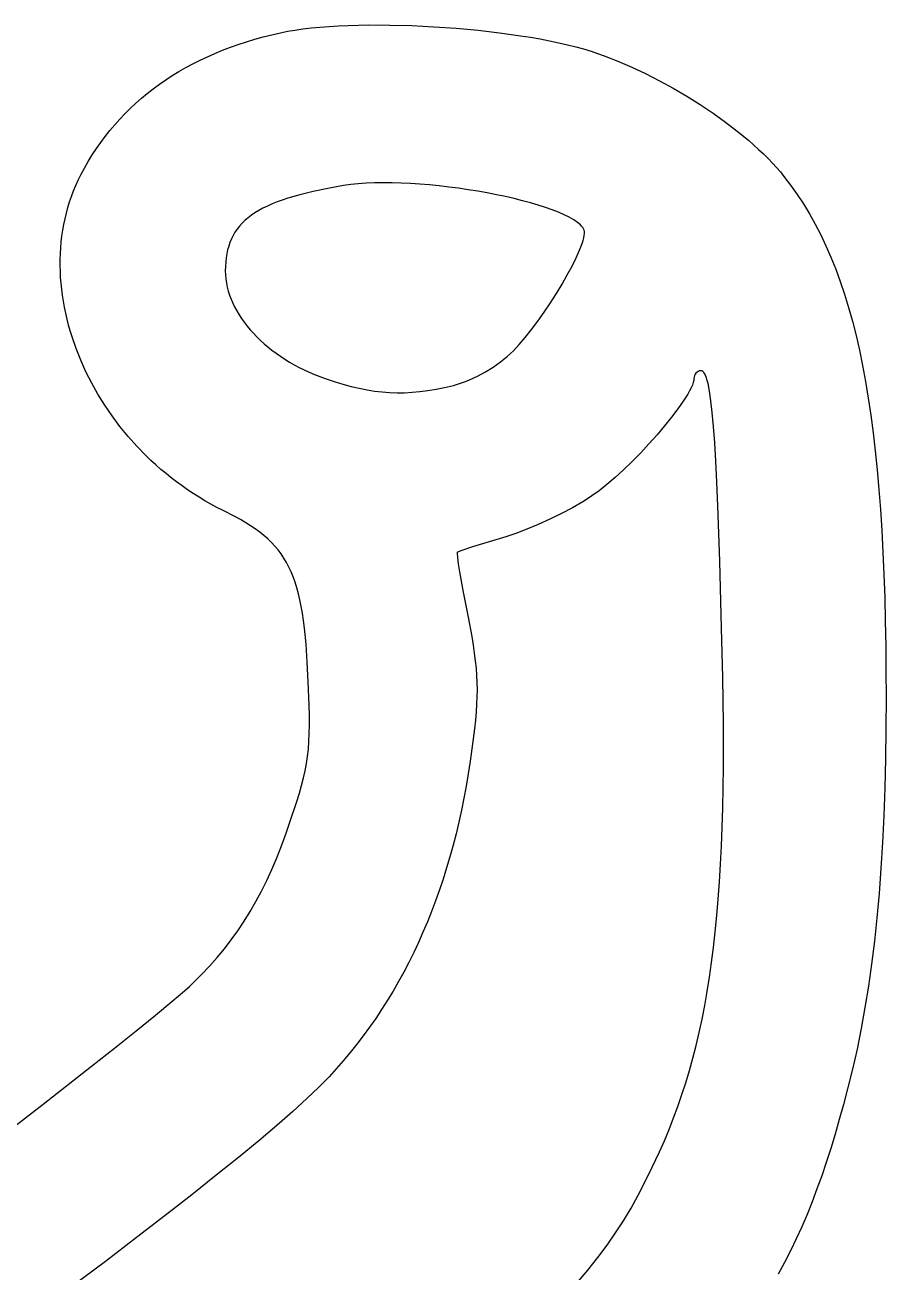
# Model space of a CAD drawing. Extents: x 27 to 7227, y -6929 to 395.
# Drawn here: x 4512 to 5401, y -1979 to -690 of the extents above; entities that cross this region are included whole.
import ezdxf

# ---------------------------------------------------------------- set-up
doc = ezdxf.new("R2010")
doc.units = 0

msp = doc.modelspace()

# ---------------------------------------------------------------- linework, layer by layer
at = {"layer": 'Layer 1'}
for p, q in [((4782.79958, -696.614402), (4790.449963, -695.286354)), ((4790.449963, -695.286354), (4798.594794, -694.112077)), ((4798.594794, -694.112077), (4807.199917, -693.089389)), ((4807.199917, -693.089389), (4816.231178, -692.216112)), ((4816.231178, -692.216112), (4825.654422, -691.490064)), ((4825.654422, -691.490064), (4835.435493, -690.909066)), ((4835.435493, -690.909066), (4845.540237, -690.470938)), ((4845.540237, -690.470938), (4866.584123, -690.014569)), ((4866.584123, -690.014569), (4888.512839, -690.103517)), ((4888.512839, -690.103517), (4911.053145, -690.720341)), ((4911.053145, -690.720341), (4933.9318, -691.8476)), ((4933.9318, -691.8476), (4956.875565, -693.467853)), ((4956.875565, -693.467853), (4979.611198, -695.563658)), ((4979.611198, -695.563658), (5001.865461, -698.117575)), ((4731.960109, -710.225352), (4740.374602, -707.468599)), ((4740.374602, -707.468599), (4748.954199, -704.876946)), ((4748.954199, -704.876946), (4757.698319, -702.450974)), ((4757.698319, -702.450974), (4766.60638, -700.191265)), ((4766.60638, -700.191265), (4775.6778, -698.0984)), ((4775.6778, -698.0984), (4782.79958, -696.614402)), ((5001.865461, -698.117575), (5023.365113, -701.112163)), ((5023.365113, -701.112163), (5033.746571, -702.769258)), ((5033.746571, -702.769258), (5043.836912, -704.52998)), ((5043.836912, -704.52998), (5053.60198, -706.392149)), ((5053.60198, -706.392149), (5063.00762, -708.353586)), ((5063.00762, -708.353586), (5072.019677, -710.412109)), ((4699.964806, -722.891747), (4707.713069, -719.480403)), ((4707.713069, -719.480403), (4715.628761, -716.231835)), ((4715.628761, -716.231835), (4723.711302, -713.146625)), ((4723.711302, -713.146625), (4731.960109, -710.225352)), ((5072.019677, -710.412109), (5080.603996, -712.56554)), ((5080.603996, -712.56554), (5088.726422, -714.811697)), ((5088.726422, -714.811697), (5096.3528, -717.1484)), ((5096.3528, -717.1484), (5103.173503, -719.407366)), ((5103.173503, -719.407366), (5110.083737, -721.862833)), ((4670.657685, -738.153262), (4677.730413, -734.096625)), ((4677.730413, -734.096625), (4684.972897, -730.200439)), ((4684.972897, -730.200439), (4692.384555, -726.465286)), ((4692.384555, -726.465286), (4699.964806, -722.891747)), ((5110.083737, -721.862833), (5124.121633, -727.330709)), ((5124.121633, -727.330709), (5138.364169, -733.486917)), ((5138.364169, -733.486917), (5152.709025, -740.266344)), ((4650.46385, -751.280075), (4657.023822, -746.745568)), ((4657.023822, -746.745568), (4663.755294, -742.36977)), ((4663.755294, -742.36977), (4670.657685, -738.153262)), ((5152.709025, -740.266344), (5167.053881, -747.603876)), ((4637.860732, -760.82289), (4644.07596, -755.972709)), ((4644.07596, -755.972709), (4650.46385, -751.280075)), ((5167.053881, -747.603876), (5181.296417, -755.4344)), ((5181.296417, -755.4344), (5195.334313, -763.692804)), ((4620.256844, -776.3129), (4625.950593, -770.993566)), ((4625.950593, -770.993566), (4631.81875, -765.830036)), ((4631.81875, -765.830036), (4637.860732, -760.82289)), ((5195.334313, -763.692804), (5209.06525, -772.313975)), ((5209.06525, -772.313975), (5222.386907, -781.2328)), ((4609.394894, -787.416652), (4614.738084, -781.787455)), ((4614.738084, -781.787455), (4620.256844, -776.3129)), ((5222.386907, -781.2328), (5235.196964, -790.384166)), ((4599.237552, -799.136645), (4604.227856, -793.199909)), ((4604.227856, -793.199909), (4609.394894, -787.416652)), ((5235.196964, -790.384166), (5247.393102, -799.70296)), ((4585.332854, -817.861917), (4589.789469, -811.46823)), ((4589.789469, -811.46823), (4594.424562, -805.226279)), ((4594.424562, -805.226279), (4599.237552, -799.136645)), ((5247.393102, -799.70296), (5258.873, -809.124069)), ((5258.873, -809.124069), (5269.534339, -818.58238)), ((4576.957383, -831.102173), (4581.055298, -824.406758)), ((4581.055298, -824.406758), (4585.332854, -817.861917)), ((5269.534339, -818.58238), (5274.526074, -823.305139)), ((5274.526074, -823.305139), (5279.274798, -828.012781)), ((4573.039689, -837.947581), (4576.957383, -831.102173)), ((5279.274798, -828.012781), (5283.767724, -832.697168)), ((5283.767724, -832.697168), (5287.992059, -837.350159)), ((5287.992059, -837.350159), (5291.935014, -841.963616)), ((4564.098901, -855.94204), (4566.606807, -850.408983)), ((4566.606807, -850.408983), (4569.3028, -844.9424)), ((4569.3028, -844.9424), (4573.039689, -837.947581)), ((5291.935014, -841.963616), (5295.5838, -846.5294)), ((5295.5838, -846.5294), (5302.590883, -855.694323)), ((4559.641612, -867.194421), (4561.777648, -861.538282)), ((4561.777648, -861.538282), (4564.098901, -855.94204)), ((4809.303398, -862.091878), (4795.586579, -865.437602)), ((4824.348032, -858.976375), (4809.303398, -862.091878)), ((4840.7635, -856.0597), (4824.348032, -858.976375)), ((4848.079045, -854.993292), (4840.7635, -856.0597)), ((4855.858083, -854.169893), (4848.079045, -854.993292)), ((4864.057157, -853.581363), (4855.858083, -854.169893)), ((4872.632812, -853.219563), (4864.057157, -853.581363)), ((4881.541588, -853.076355), (4872.632812, -853.219563)), ((4890.740031, -853.143599), (4881.541588, -853.076355)), ((4900.184682, -853.413156), (4890.740031, -853.143599)), ((4909.832086, -853.876887), (4900.184682, -853.413156)), ((4919.638785, -854.526654), (4909.832086, -853.876887)), ((4929.561322, -855.354317), (4919.638785, -854.526654)), ((4939.55624, -856.351736), (4929.561322, -855.354317)), ((4949.580083, -857.510774), (4939.55624, -856.351736)), ((4959.589394, -858.823291), (4949.580083, -857.510774)), ((4969.540715, -860.281148), (4959.589394, -858.823291)), ((4979.39059, -861.876205), (4969.540715, -860.281148)), ((4989.095562, -863.600325), (4979.39059, -861.876205)), ((5302.590883, -855.694323), (5309.326762, -865.191636)), ((4555.919451, -878.673238), (4557.689358, -872.907169)), ((4557.689358, -872.907169), (4559.641612, -867.194421)), ((4766.821412, -875.015148), (4761.972824, -877.170033)), ((4771.964311, -872.945287), (4766.821412, -875.015148)), ((4777.4069, -870.956526), (4771.964311, -872.945287)), ((4783.154556, -869.044941), (4777.4069, -870.956526)), ((4789.212657, -867.206607), (4783.154556, -869.044941)), ((4795.586579, -865.437602), (4789.212657, -867.206607)), ((4998.612175, -865.445367), (4989.095562, -863.600325)), ((5007.896971, -867.403194), (4998.612175, -865.445367)), ((5016.906493, -869.465665), (5007.896971, -867.403194)), ((5025.597284, -871.624641), (5016.906493, -869.465665)), ((5033.925888, -873.871985), (5025.597284, -871.624641)), ((5041.848848, -876.199556), (5033.925888, -873.871985)), ((5049.322707, -878.599216), (5041.848848, -876.199556)), ((5309.326762, -865.191636), (5315.794636, -875.037471)), ((5315.794636, -875.037471), (5321.997702, -885.247962)), ((4552.920937, -890.352184), (4554.330456, -884.489339)), ((4554.330456, -884.489339), (4555.919451, -878.673238)), ((4745.41405, -886.7183), (4741.956363, -889.357169)), ((4749.139162, -884.184076), (4745.41405, -886.7183)), ((4753.137077, -881.750573), (4749.139162, -884.184076)), ((4757.413172, -879.413867), (4753.137077, -881.750573)), ((4761.972824, -877.170033), (4757.413172, -879.413867)), ((5056.304008, -881.062825), (5049.322707, -878.599216)), ((5062.749294, -883.582245), (5056.304008, -881.062825)), ((5068.615108, -886.149336), (5062.749294, -883.582245)), ((5073.857993, -888.75596), (5068.615108, -886.149336)), ((5078.434493, -891.393977), (5073.857993, -888.75596)), ((5321.997702, -885.247962), (5327.939157, -895.839241)), ((4550.634587, -902.204952), (4551.689459, -896.258484)), ((4551.689459, -896.258484), (4552.920937, -890.352184)), ((4730.692323, -901.037575), (4728.491103, -904.258531)), ((4733.134082, -897.940886), (4730.692323, -901.037575)), ((4735.821757, -894.964537), (4733.134082, -897.940886)), ((4738.760725, -892.104606), (4735.821757, -894.964537)), ((4741.956363, -889.357169), (4738.760725, -892.104606)), ((5082.301151, -894.055249), (5078.434493, -891.393977)), ((5085.414509, -896.731636), (5082.301151, -894.055249)), ((5086.675121, -898.072954), (5085.414509, -896.731636)), ((5087.731111, -899.414999), (5086.675121, -898.072954)), ((5088.577048, -900.756754), (5087.731111, -899.414999)), ((5089.2075, -902.0972), (5088.577048, -900.756754)), ((5327.939157, -895.839241), (5333.622199, -906.827443)), ((4548.515254, -920.252478), (4549.04892, -914.205237)), ((4549.04892, -914.205237), (4549.754885, -908.188299)), ((4549.754885, -908.188299), (4550.634587, -902.204952)), ((4723.2769, -914.706231), (4721.98406, -918.46349)), ((4724.788769, -911.088934), (4723.2769, -914.706231)), ((4726.525044, -907.607676), (4724.788769, -911.088934)), ((4728.491103, -904.258531), (4726.525044, -907.607676)), ((5087.184345, -915.955777), (5088.183318, -912.863845)), ((5088.183318, -912.863845), (5088.934632, -910.056489)), ((5088.934632, -910.056489), (5089.425497, -907.554926)), ((5089.574721, -903.554062), (5089.2075, -902.0972)), ((5089.425497, -907.554926), (5089.643124, -905.380377)), ((5089.643124, -905.380377), (5089.574721, -903.554062)), ((5333.622199, -906.827443), (5339.050024, -918.228699)), ((4547.959083, -932.424713), (4548.152453, -926.326732)), ((4548.152453, -926.326732), (4548.515254, -920.252478)), ((4720.033959, -926.413591), (4719.365942, -930.614281)), ((4720.904872, -922.364635), (4720.033959, -926.413591)), ((4721.98406, -918.46349), (4720.904872, -922.364635)), ((5080.967661, -930.744855), (5084.494581, -922.908484)), ((5084.494581, -922.908484), (5087.184345, -915.955777)), ((5339.050024, -918.228699), (5344.225831, -930.059144)), ((4547.933706, -938.543131), (4547.959083, -932.424713)), ((4548.074889, -944.678699), (4547.933706, -938.543131)), ((4718.61709, -939.486562), (4718.5255, -944.166)), ((4718.895445, -934.97063), (4718.61709, -939.486562)), ((4719.365942, -930.614281), (4718.895445, -934.97063)), ((5071.811626, -948.389557), (5076.705902, -939.295132)), ((5076.705902, -939.295132), (5080.967661, -930.744855)), ((5344.225831, -930.059144), (5349.152817, -942.33491)), ((4548.381196, -950.828128), (4548.074889, -944.678699)), ((4548.851192, -956.988129), (4548.381196, -950.828128)), ((4718.5255, -944.166), (4718.650299, -948.337015)), ((4718.650299, -948.337015), (4719.021594, -952.51239)), ((4719.021594, -952.51239), (4719.634735, -956.687183)), ((5066.38715, -957.858375), (5071.811626, -948.389557)), ((5349.152817, -942.33491), (5353.834178, -955.07213)), ((4549.483442, -963.155415), (4548.851192, -956.988129)), ((4550.27651, -969.326697), (4549.483442, -963.155415)), ((4719.634735, -956.687183), (4720.485071, -960.856454)), ((4720.485071, -960.856454), (4721.567952, -965.01526)), ((4721.567952, -965.01526), (4722.878726, -969.158661)), ((5060.534795, -967.531828), (5066.38715, -957.858375)), ((5353.834178, -955.07213), (5358.273114, -968.286938)), ((4551.228961, -975.498687), (4550.27651, -969.326697)), ((4552.339361, -981.668097), (4551.228961, -975.498687)), ((4722.878726, -969.158661), (4724.412743, -973.281713)), ((4724.412743, -973.281713), (4726.165352, -977.379477)), ((4726.165352, -977.379477), (4728.131902, -981.447009)), ((5047.955722, -986.813611), (5054.356879, -977.240159)), ((5054.356879, -977.240159), (5060.534795, -967.531828)), ((5358.273114, -968.286938), (5362.47282, -981.995466)), ((4553.606273, -987.831638), (4552.339361, -981.668097)), ((4555.028262, -993.986022), (4553.606273, -987.831638)), ((4728.131902, -981.447009), (4730.307742, -985.47937)), ((4730.307742, -985.47937), (4732.688222, -989.471616)), ((4732.688222, -989.471616), (4735.26869, -993.418808)), ((5041.433644, -996.082428), (5047.955722, -986.813611)), ((5362.47282, -981.995466), (5366.436494, -996.213849)), ((4556.603894, -1000.127961), (4555.028262, -993.986022)), ((4558.331733, -1006.254167), (4556.603894, -1000.127961)), ((4735.26869, -993.418808), (4738.044497, -997.316002)), ((4738.044497, -997.316002), (4741.010991, -1001.158258)), ((4741.010991, -1001.158258), (4744.163521, -1004.940633)), ((4744.163521, -1004.940633), (4747.497437, -1008.658187)), ((5028.435999, -1013.027127), (5034.892963, -1004.876852)), ((5034.892963, -1004.876852), (5041.433644, -996.082428)), ((5366.436494, -996.213849), (5370.167334, -1010.958218)), ((4560.210343, -1012.36135), (4558.331733, -1006.254167)), ((4564.414139, -1024.505498), (4560.210343, -1012.36135)), ((4747.497437, -1008.658187), (4751.008088, -1012.305978)), ((4751.008088, -1012.305978), (4754.690823, -1015.879065)), ((4754.690823, -1015.879065), (4758.540992, -1019.372504)), ((5022.165072, -1020.363495), (5028.435999, -1013.027127)), ((5370.167334, -1010.958218), (5373.668537, -1026.244707)), ((4569.2038, -1036.5341), (4564.414139, -1024.505498)), ((4758.540992, -1019.372504), (4762.553942, -1022.781356)), ((4762.553942, -1022.781356), (4766.725025, -1026.100679)), ((4766.725025, -1026.100679), (4771.049588, -1029.325531)), ((4771.049588, -1029.325531), (4775.522982, -1032.45097)), ((5009.84335, -1032.58096), (5013.106524, -1029.672415)), ((5013.106524, -1029.672415), (5016.1825, -1026.7162)), ((5016.1825, -1026.7162), (5022.165072, -1020.363495)), ((5373.668537, -1026.244707), (5376.9433, -1042.08945)), ((4574.567843, -1048.420848), (4569.2038, -1036.5341)), ((4775.522982, -1032.45097), (4780.140555, -1035.472055)), ((4780.140555, -1035.472055), (4784.897656, -1038.383844)), ((4784.897656, -1038.383844), (4789.789635, -1041.181396)), ((4789.789635, -1041.181396), (4794.811842, -1043.859769)), ((4987.309825, -1048.445131), (4995.267484, -1043.529143)), ((4995.267484, -1043.529143), (5002.825169, -1038.21318)), ((5002.825169, -1038.21318), (5009.84335, -1032.58096)), ((5376.9433, -1042.08945), (5379.994821, -1058.508579)), ((4580.494788, -1060.139437), (4574.567843, -1048.420848)), ((4794.811842, -1043.859769), (4799.959624, -1046.414022)), ((4799.959624, -1046.414022), (4805.228332, -1048.839214)), ((4805.228332, -1048.839214), (4810.613314, -1051.130401)), ((4810.613314, -1051.130401), (4816.109921, -1053.282644)), ((4816.109921, -1053.282644), (4821.7135, -1055.291)), ((4821.7135, -1055.291), (4831.024366, -1058.379765)), ((4970.752694, -1056.742316), (4979.091719, -1052.877428)), ((4979.091719, -1052.877428), (4987.309825, -1048.445131)), ((5202.71465, -1055.29185), (5202.522196, -1057.244202)), ((5202.858827, -1053.81132), (5202.71465, -1055.29185)), ((5203.272755, -1052.377299), (5202.858827, -1053.81132)), ((5203.928529, -1051.036296), (5203.272755, -1052.377299)), ((5204.798244, -1049.834819), (5203.928529, -1051.036296)), ((5205.853993, -1048.819377), (5204.798244, -1049.834819)), ((5207.067873, -1048.036479), (5205.853993, -1048.819377)), ((5208.411977, -1047.532634), (5207.067873, -1048.036479)), ((5209.8584, -1047.35435), (5208.411977, -1047.532634)), ((5210.884064, -1047.54719), (5209.8584, -1047.35435)), ((5211.878045, -1048.134336), (5210.884064, -1047.54719)), ((5212.841213, -1049.128721), (5211.878045, -1048.134336)), ((5213.774442, -1050.543282), (5212.841213, -1049.128721)), ((5214.678603, -1052.390954), (5213.774442, -1050.543282)), ((5215.554569, -1054.684672), (5214.678603, -1052.390954)), ((5216.40321, -1057.437373), (5215.554569, -1054.684672)), ((4586.973151, -1071.663561), (4580.494788, -1060.139437)), ((4831.024366, -1058.379765), (4839.943395, -1061.099948)), ((4839.943395, -1061.099948), (4848.525234, -1063.455037)), ((4848.525234, -1063.455037), (4856.824531, -1065.44852)), ((4856.824531, -1065.44852), (4864.895934, -1067.083885)), ((4864.895934, -1067.083885), (4872.79409, -1068.364621)), ((4872.79409, -1068.364621), (4880.573646, -1069.294215)), ((4880.573646, -1069.294215), (4888.28925, -1069.876156)), ((4903.747191, -1070.011032), (4911.598824, -1069.570942)), ((4911.598824, -1069.570942), (4919.605094, -1068.797152)), ((4919.605094, -1068.797152), (4927.820649, -1067.69315)), ((4927.820649, -1067.69315), (4936.300137, -1066.262423)), ((4936.300137, -1066.262423), (4945.098205, -1064.508461)), ((4945.098205, -1064.508461), (4954.2695, -1062.43475)), ((4954.2695, -1062.43475), (4954.27, -1062.435)), ((4954.27, -1062.435), (4958.322651, -1061.292627)), ((4958.322651, -1061.292627), (4962.432278, -1059.956079)), ((4962.432278, -1059.956079), (4966.581439, -1058.435821)), ((4966.581439, -1058.435821), (4970.752694, -1056.742316)), ((5198.191548, -1068.04761), (5196.305156, -1071.396678)), ((5199.773744, -1064.937771), (5198.191548, -1068.04761)), ((5201.034447, -1062.087219), (5199.773744, -1064.937771)), ((5201.956363, -1059.51601), (5201.034447, -1062.087219)), ((5202.522196, -1057.244202), (5201.956363, -1059.51601)), ((5217.2254, -1060.661991), (5216.40321, -1057.437373)), ((5218.793913, -1068.578721), (5217.2254, -1060.661991)), ((5220.267083, -1078.538348), (5218.793913, -1068.578721)), ((5379.994821, -1058.508579), (5382.826298, -1075.518227)), ((4593.991452, -1082.966912), (4586.973151, -1071.663561)), ((4888.28925, -1069.876156), (4895.995549, -1070.113932)), ((4895.995549, -1070.113932), (4903.747191, -1070.011032)), ((5191.688962, -1078.732277), (5186.063527, -1086.784111)), ((5196.305156, -1071.396678), (5191.688962, -1078.732277)), ((5221.651887, -1090.644355), (5220.267083, -1078.538348)), ((5382.826298, -1075.518227), (5385.440927, -1093.134528)), ((4601.538209, -1094.023184), (4593.991452, -1082.966912)), ((4609.601939, -1104.806072), (4601.538209, -1094.023184)), ((5186.063527, -1086.784111), (5179.567212, -1095.391728)), ((5222.9553, -1105.000225), (5221.651887, -1090.644355)), ((5385.440927, -1093.134528), (5387.841905, -1111.373615)), ((4618.171161, -1115.289269), (4609.601939, -1104.806072)), ((5172.338382, -1104.394672), (5164.5154, -1113.632487)), ((5179.567212, -1095.391728), (5172.338382, -1104.394672)), ((5224.184299, -1121.709443), (5222.9553, -1105.000225)), ((4627.234394, -1125.446469), (4618.171161, -1115.289269)), ((5164.5154, -1113.632487), (5156.236629, -1122.944721)), ((5387.841905, -1111.373615), (5390.032432, -1130.25162)), ((4636.780154, -1135.251365), (4627.234394, -1125.446469)), ((5147.640431, -1132.170917), (5138.865171, -1141.150622)), ((5156.236629, -1122.944721), (5147.640431, -1132.170917)), ((5225.345861, -1140.875493), (5224.184299, -1121.709443)), ((5390.032432, -1130.25162), (5392.015703, -1149.784678)), ((4641.730395, -1140.013478), (4636.780154, -1135.251365)), ((4646.796962, -1144.67765), (4641.730395, -1140.013478)), ((4651.97842, -1149.240594), (4646.796962, -1144.67765)), ((5138.865171, -1141.150622), (5130.049212, -1149.72338)), ((5226.446961, -1162.601858), (5225.345861, -1140.875493)), ((4657.273334, -1153.69902), (4651.97842, -1149.240594)), ((4662.680268, -1158.04964), (4657.273334, -1153.69902)), ((4668.197788, -1162.289166), (4662.680268, -1158.04964)), ((5121.330918, -1157.728736), (5112.84865, -1165.006237)), ((5130.049212, -1149.72338), (5121.330918, -1157.728736)), ((5392.015703, -1149.784678), (5393.794916, -1169.98892)), ((4673.824459, -1166.414311), (4668.197788, -1162.289166)), ((4679.558844, -1170.421784), (4673.824459, -1166.414311)), ((4685.399509, -1174.308299), (4679.558844, -1170.421784)), ((5104.740773, -1171.395426), (5097.14565, -1176.73585)), ((5112.84865, -1165.006237), (5104.740773, -1171.395426)), ((5227.494575, -1186.992022), (5226.446961, -1162.601858)), ((5393.794916, -1169.98892), (5395.373269, -1190.880481)), ((4691.345019, -1178.070567), (4685.399509, -1174.308299)), ((4697.393938, -1181.705299), (4691.345019, -1178.070567)), ((4703.544832, -1185.209207), (4697.393938, -1181.705299)), ((4709.796264, -1188.579004), (4703.544832, -1185.209207)), ((5087.791166, -1182.775789), (5077.227458, -1188.890139)), ((5092.641653, -1179.737217), (5087.791166, -1182.775789)), ((5097.14565, -1176.73585), (5092.641653, -1179.737217)), ((4716.1468, -1191.8114), (4709.796264, -1188.579004)), ((4728.464063, -1198.046015), (4716.1468, -1191.8114)), ((4734.162039, -1201.17503), (4728.464063, -1198.046015)), ((5065.807993, -1194.930072), (5053.886237, -1200.746762)), ((5077.227458, -1188.890139), (5065.807993, -1194.930072)), ((5229.457252, -1244.177684), (5227.494575, -1186.992022)), ((5395.373269, -1190.880481), (5396.753958, -1212.475493)), ((4739.563959, -1204.332972), (4734.162039, -1201.17503)), ((4744.678105, -1207.535684), (4739.563959, -1204.332972)), ((4749.512763, -1210.799007), (4744.678105, -1207.535684)), ((4754.076217, -1214.138783), (4749.512763, -1210.799007)), ((5029.949723, -1211.115105), (5018.641898, -1215.369103)), ((5041.815659, -1206.191382), (5029.949723, -1211.115105)), ((5053.886237, -1200.746762), (5041.815659, -1206.191382)), ((4758.376752, -1217.570853), (4754.076217, -1214.138783)), ((4762.42265, -1221.11106), (4758.376752, -1217.570853)), ((4766.222198, -1224.775244), (4762.42265, -1221.11106)), ((5008.24565, -1218.80455), (4974.015137, -1229.420975)), ((5018.641898, -1215.369103), (5008.24565, -1218.80455)), ((5396.753958, -1212.475493), (5397.940182, -1234.79009)), ((4769.783679, -1228.579248), (4766.222198, -1224.775244)), ((4773.115378, -1232.538914), (4769.783679, -1228.579248)), ((4776.225579, -1236.670082), (4773.115378, -1232.538914)), ((4779.122566, -1240.988596), (4776.225579, -1236.670082)), ((4958.024053, -1235.166924), (4957.968049, -1236.30891)), ((4957.968049, -1236.30891), (4958.301362, -1240.421843)), ((4958.23935, -1234.67955), (4958.024053, -1235.166924)), ((4963.039058, -1232.98045), (4958.23935, -1234.67955)), ((4974.015137, -1229.420975), (4963.039058, -1232.98045)), ((5397.940182, -1234.79009), (5398.935138, -1257.840404)), ((4781.814624, -1245.510296), (4779.122566, -1240.988596)), ((4784.310038, -1250.251025), (4781.814624, -1245.510296)), ((4958.301362, -1240.421843), (4959.174177, -1246.748597)), ((4959.174177, -1246.748597), (4960.521381, -1255.019419)), ((5231.2897, -1313.26035), (5229.457252, -1244.177684)), ((4786.61709, -1255.226624), (4784.310038, -1250.251025)), ((4788.744067, -1260.452934), (4786.61709, -1255.226624)), ((4790.699252, -1265.945799), (4788.744067, -1260.452934)), ((4960.521381, -1255.019419), (4964.37851, -1276.31426)), ((5398.935138, -1257.840404), (5399.742023, -1281.64257)), ((4792.49093, -1271.721058), (4790.699252, -1265.945799)), ((4794.127385, -1277.794555), (4792.49093, -1271.721058)), ((4795.616901, -1284.18213), (4794.127385, -1277.794555)), ((4796.967763, -1290.899626), (4795.616901, -1284.18213)), ((4964.37851, -1276.31426), (4969.35185, -1302.14835)), ((5399.742023, -1281.64257), (5400.364034, -1306.212718)), ((4798.188255, -1297.962884), (4796.967763, -1290.899626)), ((4799.286661, -1305.387747), (4798.188255, -1297.962884)), ((4800.271267, -1313.190055), (4799.286661, -1305.387747)), ((4801.932212, -1329.990375), (4800.271267, -1313.190055)), ((4969.35185, -1302.14835), (4973.038445, -1321.979699)), ((5232.486139, -1364.293566), (5231.2897, -1313.26035)), ((5400.364034, -1306.212718), (5400.804369, -1331.566984)), ((4973.038445, -1321.979699), (4974.524786, -1330.862879)), ((4803.237364, -1348.490578), (4801.932212, -1329.990375)), ((4974.524786, -1330.862879), (4975.776257, -1339.206556)), ((4975.776257, -1339.206556), (4976.795184, -1347.122351)), ((5400.804369, -1331.566984), (5401.066225, -1357.721501)), ((4804.253, -1368.8174), (4803.237364, -1348.490578)), ((4976.795184, -1347.122351), (4977.583892, -1354.721885)), ((4977.583892, -1354.721885), (4978.144708, -1362.116778)), ((4978.144708, -1362.116778), (4978.479956, -1369.41865)), ((5233.084941, -1412.149063), (5232.486139, -1364.293566)), ((5401.066225, -1357.721501), (5401.1528, -1384.6924)), ((4805.161474, -1392.960098), (4804.253, -1368.8174)), ((4978.479956, -1369.41865), (4978.591963, -1376.739122)), ((4978.591963, -1376.739122), (4978.483054, -1384.189815)), ((4978.483054, -1384.189815), (4978.155554, -1391.882349)), ((5401.1528, -1384.6924), (5401.012305, -1417.091497)), ((4805.37968, -1403.473987), (4805.161474, -1392.960098)), ((4805.418828, -1413.130953), (4805.37968, -1403.473987)), ((4977.61179, -1399.928344), (4976.854087, -1408.439421)), ((4978.155554, -1391.882349), (4977.61179, -1399.928344)), ((4805.26264, -1422.067035), (4805.418828, -1413.130953)), ((4975.88477, -1417.527201), (4973.3206, -1437.87935)), ((4976.854087, -1408.439421), (4975.88477, -1417.527201)), ((5233.153688, -1434.944393), (5233.084941, -1412.149063)), ((5401.012305, -1417.091497), (5400.586945, -1448.251146)), ((4804.299142, -1438.320695), (4804.894837, -1430.418269)), ((4804.894837, -1430.418269), (4805.26264, -1422.067035)), ((4803.459275, -1445.91035), (4804.299142, -1438.320695)), ((4973.3206, -1437.87935), (4971.51838, -1450.899436)), ((5233.065178, -1457.016363), (5233.153688, -1434.944393)), ((4800.981916, -1460.6955), (4802.358959, -1453.323272)), ((4802.358959, -1453.323272), (4803.459275, -1445.91035)), ((4971.51838, -1450.899436), (4969.534776, -1463.765752)), ((5400.586945, -1448.251146), (5399.870906, -1478.234133)), ((4797.332534, -1475.862022), (4799.311867, -1468.16307)), ((4799.311867, -1468.16307), (4800.981916, -1460.6955)), ((4969.534776, -1463.765752), (4967.369788, -1476.478005)), ((5232.816793, -1478.388666), (5233.065178, -1457.016363)), ((4795.02764, -1483.928393), (4797.332534, -1475.862022)), ((4967.369788, -1476.478005), (4965.023417, -1489.035907)), ((5232.405919, -1499.084991), (5232.816793, -1478.388666)), ((5399.870906, -1478.234133), (5398.858373, -1507.103244)), ((4785.9968, -1511.6924), (4792.380904, -1492.498221)), ((4792.380904, -1492.498221), (4795.02764, -1483.928393)), ((4965.023417, -1489.035907), (4962.495661, -1501.439165)), ((4962.495661, -1501.439165), (4959.786523, -1513.68749)), ((5231.829938, -1519.129028), (5232.405919, -1499.084991)), ((5398.858373, -1507.103244), (5397.543534, -1534.921265)), ((4781.332981, -1525.241387), (4785.9968, -1511.6924)), ((4959.786523, -1513.68749), (4956.896001, -1525.780592)), ((5231.086236, -1538.544467), (5231.829938, -1519.129028)), ((4776.554048, -1538.228779), (4781.332981, -1525.241387)), ((4956.896001, -1525.780592), (4953.824095, -1537.718178)), ((4771.637909, -1550.688294), (4776.554048, -1538.228779)), ((4953.824095, -1537.718178), (4950.570807, -1549.49996)), ((5230.172195, -1557.355), (5231.086236, -1538.544467)), ((5397.543534, -1534.921265), (5395.920574, -1561.750982)), ((4766.562472, -1562.653652), (4771.637909, -1550.688294)), ((4950.570807, -1549.49996), (4947.136135, -1561.125645)), ((5229.085199, -1575.584317), (5230.172195, -1557.355)), ((4761.305646, -1574.158571), (4766.562472, -1562.653652)), ((4947.136135, -1561.125645), (4943.52008, -1572.594944)), ((5395.920574, -1561.750982), (5393.98368, -1587.655182)), ((4755.845341, -1585.23677), (4761.305646, -1574.158571)), ((4939.722642, -1583.907567), (4935.743821, -1595.063222)), ((4943.52008, -1572.594944), (4939.722642, -1583.907567)), ((5227.822633, -1593.256107), (5229.085199, -1575.584317)), ((4744.225925, -1606.247888), (4750.159464, -1595.921969)), ((4750.159464, -1595.921969), (4755.845341, -1585.23677)), ((4935.743821, -1595.063222), (4931.583618, -1606.061618)), ((5226.38188, -1610.394062), (5227.822633, -1593.256107)), ((5393.98368, -1587.655182), (5391.727038, -1612.69665)), ((4738.022632, -1616.248243), (4744.225925, -1606.247888)), ((4931.583618, -1606.061618), (4927.242031, -1616.902466)), ((5224.760325, -1627.021871), (5226.38188, -1610.394062)), ((4731.527493, -1625.956756), (4738.022632, -1616.248243)), ((4927.242031, -1616.902466), (4922.719062, -1627.585475)), ((5391.727038, -1612.69665), (5389.144833, -1636.938173)), ((4717.573316, -1644.63313), (4724.718418, -1635.407145)), ((4724.718418, -1635.407145), (4731.527493, -1625.956756)), ((4922.719062, -1627.585475), (4918.014711, -1638.110354)), ((5222.95535, -1643.163225), (5224.760325, -1627.021871)), ((4710.070094, -1653.668428), (4717.573316, -1644.63313)), ((4913.128977, -1648.476812), (4908.061861, -1658.684559)), ((4918.014711, -1638.110354), (4913.128977, -1648.476812)), ((5220.96434, -1658.841815), (5222.95535, -1643.163225)), ((5389.144833, -1636.938173), (5386.231252, -1660.442537)), ((4702.186661, -1662.54676), (4710.070094, -1653.668428)), ((4908.061861, -1658.684559), (4902.813363, -1668.733305)), ((5218.784679, -1674.08133), (5220.96434, -1658.841815)), ((5386.231252, -1660.442537), (5382.980482, -1683.272527)), ((4685.1908, -1679.9674), (4693.900927, -1671.301844)), ((4693.900927, -1671.301844), (4702.186661, -1662.54676)), ((4902.813363, -1668.733305), (4897.383482, -1678.622758)), ((5216.41375, -1688.905461), (5218.784679, -1674.08133)), ((4663.181384, -1699.281115), (4676.374912, -1688.009245)), ((4676.374912, -1688.009245), (4681.372718, -1683.551577)), ((4681.372718, -1683.551577), (4685.1908, -1679.9674)), ((4897.383482, -1678.622758), (4891.77222, -1688.352629)), ((5382.980482, -1683.272527), (5379.386708, -1705.490931)), ((4646.292732, -1713.255135), (4663.181384, -1699.281115)), ((4885.979575, -1697.922626), (4880.005548, -1707.332459)), ((4891.77222, -1688.352629), (4885.979575, -1697.922626)), ((5213.848938, -1703.337899), (5216.41375, -1688.905461)), ((4626.391472, -1729.403431), (4646.292732, -1713.255135)), ((4880.005548, -1707.332459), (4873.85014, -1716.581838)), ((5211.087626, -1717.402333), (5213.848938, -1703.337899)), ((5379.386708, -1705.490931), (5375.444116, -1727.160534)), ((4867.51335, -1725.670471), (4860.995179, -1734.598069)), ((4873.85014, -1716.581838), (4867.51335, -1725.670471)), ((5208.127199, -1731.122455), (5211.087626, -1717.402333)), ((4604.16012, -1747.19813), (4626.391472, -1729.403431)), ((4860.995179, -1734.598069), (4854.295626, -1743.36434)), ((5204.965039, -1744.521955), (5208.127199, -1731.122455)), ((5375.444116, -1727.160534), (5371.146894, -1748.344123)), ((4580.281193, -1766.111357), (4604.16012, -1747.19813)), ((4847.414691, -1751.968995), (4840.352375, -1760.411741)), ((4854.295626, -1743.36434), (4847.414691, -1751.968995)), ((5201.598531, -1757.624522), (5204.965039, -1744.521955)), ((5371.146894, -1748.344123), (5366.489226, -1769.104483)), ((4840.352375, -1760.411741), (4833.108678, -1768.69229)), ((5198.025059, -1770.453847), (5201.598531, -1757.624522)), ((4530.310675, -1805.1819), (4580.281193, -1766.111357)), ((4825.6836, -1776.81035), (4815.184241, -1787.531595)), ((4833.108678, -1768.69229), (4825.6836, -1776.81035)), ((5194.242007, -1783.033622), (5198.025059, -1770.453847)), ((5366.489226, -1769.104483), (5361.4653, -1789.5044)), ((4815.184241, -1787.531595), (4802.708258, -1799.477184)), ((5190.246758, -1795.387535), (5194.242007, -1783.033622)), ((5361.4653, -1789.5044), (5357.201941, -1805.615506)), ((4802.708258, -1799.477184), (4788.213794, -1812.680837)), ((5186.036696, -1807.539278), (5190.246758, -1795.387535)), ((4481.940048, -1842.392068), (4530.310675, -1805.1819)), ((4788.213794, -1812.680837), (4771.658991, -1827.176272)), ((5181.609206, -1819.51254), (5186.036696, -1807.539278)), ((5357.201941, -1805.615506), (5352.882482, -1821.227082)), ((4771.658991, -1827.176272), (4753.00199, -1842.997209)), ((5176.96167, -1831.331013), (5181.609206, -1819.51254)), ((5352.882482, -1821.227082), (5348.488028, -1836.369793)), ((5172.091474, -1843.018386), (5176.96167, -1831.331013)), ((5348.488028, -1836.369793), (5343.999685, -1851.074306)), ((4753.00199, -1842.997209), (4732.200934, -1860.177368)), ((5159.652541, -1870.413943), (5166.996, -1854.59835)), ((5166.996, -1854.59835), (5172.091474, -1843.018386)), ((5343.999685, -1851.074306), (5339.398558, -1865.371288)), ((4732.200934, -1860.177368), (4709.213965, -1878.750466)), ((5339.398558, -1865.371288), (5334.665753, -1879.291406)), ((4709.213965, -1878.750466), (4683.999225, -1898.750225)), ((5152.412549, -1885.240045), (5159.652541, -1870.413943)), ((5334.665753, -1879.291406), (5329.782376, -1892.865325)), ((5145.137661, -1899.259206), (5152.412549, -1885.240045)), ((5329.782376, -1892.865325), (5324.729533, -1906.123712)), ((4683.999225, -1898.750225), (4656.514856, -1920.210362)), ((5137.689516, -1912.653975), (5145.137661, -1899.259206)), ((5324.729533, -1906.123712), (5319.488329, -1919.097235)), ((5129.929751, -1925.6069), (5137.689516, -1912.653975)), ((5319.488329, -1919.097235), (5314.03987, -1931.816558)), ((4656.514856, -1920.210362), (4626.719, -1943.164598)), ((5121.720006, -1938.30053), (5129.929751, -1925.6069)), ((5314.03987, -1931.816558), (5308.365263, -1944.312349)), ((4626.719, -1943.164598), (4594.5698, -1967.646651)), ((5112.921918, -1950.917413), (5121.720006, -1938.30053)), ((5308.365263, -1944.312349), (5302.445612, -1956.615275)), ((5103.397125, -1963.6401), (5112.921918, -1950.917413)), ((5302.445612, -1956.615275), (5296.262023, -1968.756001)), ((4594.5698, -1967.646651), (4560.025397, -1993.690241)), ((5093.007266, -1976.651138), (5103.397125, -1963.6401)), ((5296.262023, -1968.756001), (5289.795602, -1980.765195)), ((5081.613979, -1990.133077), (5093.007266, -1976.651138))]:
    msp.add_line(p, q, dxfattribs=at)

doc.saveas('drawing.dxf')
